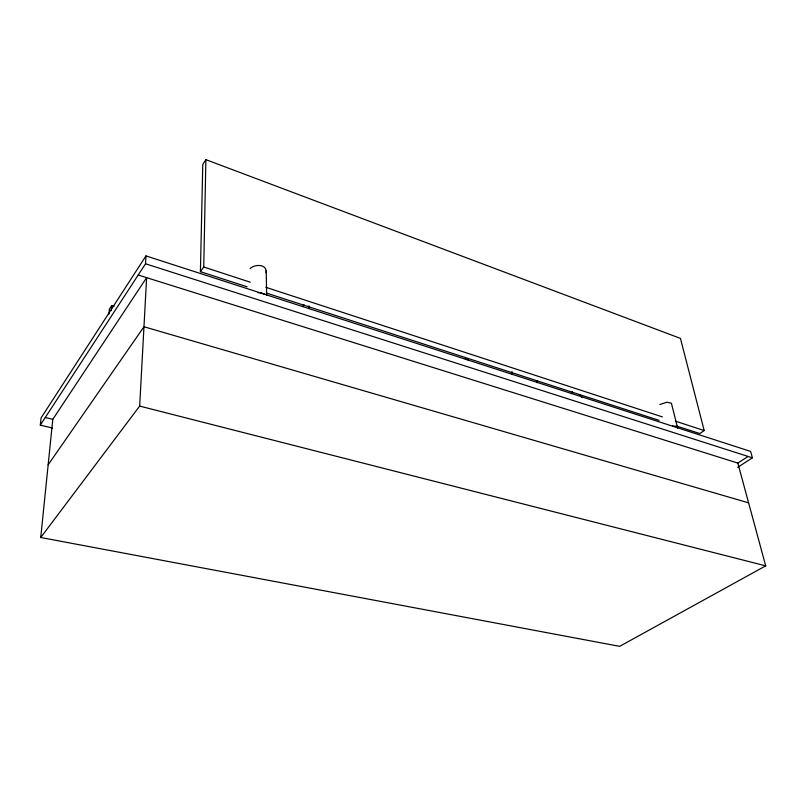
<?xml version="1.0" encoding="UTF-8"?>
<svg xmlns="http://www.w3.org/2000/svg" width="806" height="806" viewBox="0 0 806 806"><rect width="100%" height="100%" fill="white"/><g stroke="black" fill="none" stroke-linecap="round" stroke-linejoin="round"><path stroke-width="1.21" d="M247.12 286.805L200.412 271.662L203.737 266.998L205.883 159.648L680.445 338.399L704.192 430.555L699.84 433.568L677.08 426.193M200.412 271.662L202.769 164.474L205.883 159.648M536.998 382.719L537.048 380.895M40.743 537.501L139.67 406.093L146.632 277.647L52.793 419.322L40.743 537.501L619.653 646.352L765.7 565.852L737.822 463.077L138.209 275.007M52.531 428.036L40.3 425.145L145.523 263.784L145.967 255.905L750.628 451.41L752.431 457.828L737.661 467.319M266.081 272.72C267.33 263.834 254.656 263.915 250.061 268.67M111.339 310.572L111.712 305.575L114.12 306.29M108.981 314.209L109.354 309.222L111.712 305.575M40.3 425.145L41.086 417.871L145.967 255.905M572.451 391.545L571.363 393.771M48.159 464.8L143.972 326.752L748.613 502.863M302.613 306.592L304.033 304.708M737.822 463.077L748.089 456.448M659.842 404.511L666.915 402.204L671.448 403.292L677.604 428.036L676.204 426.273L672.637 425.941M465.253 359.002L468.387 359.909M258.091 292.699L260.711 292.699L264.862 294.351M45.277 417.518L52.793 419.322M139.67 406.093L765.7 565.852M145.523 263.784L752.431 457.828M266.282 293.021L659.117 420.369M203.737 266.998L250.323 282.221M265.849 287.299L662.391 416.893M675.529 421.185L704.192 430.555M579.302 394.537L582.083 397.61M308.92 305.806L309.081 307.963M511.981 371.596L512.153 374.508M266.212 270.615L266.645 295.288"/></g></svg>
